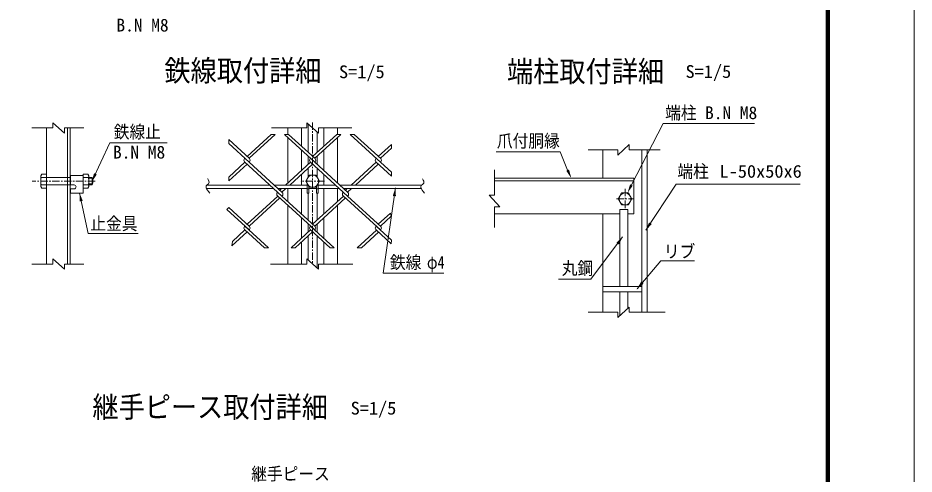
# Model space of a CAD drawing. Units: millimetres, scale not verified, with parts at other scales. Extents: x -4455 to 4455, y -3150 to 3150.
# Drawn here: x 1423 to 4455, y -959 to 585 of the extents above; entities that cross this region are included whole.
import ezdxf
from ezdxf.enums import TextEntityAlignment as Align

# ---------------------------------------------------------------- set-up
doc = ezdxf.new("R2010")
doc.units = ezdxf.units.MM
doc.header["$LTSCALE"] = 20
doc.linetypes.add('DASHED', pattern=[7.5, 6, -1.5])
doc.linetypes.add('USER1', pattern=[2, 1.25, -0.25, 0.25, -0.25])
doc.layers.add('0-7_7詳細', color=3, linetype='Continuous', lineweight=18)
doc.layers.add('0-E_D-TTL', color=7, linetype='Continuous', lineweight=18)
doc.styles.add('ＭＳ ゴシック', font='')
doc.styles.get('ＭＳ ゴシック').set_extended_font_data('MS Gothic')

msp = doc.modelspace()

# ---------------------------------------------------------------- linework, layer by layer
at = {"layer": '0-7_7詳細', "color": 4}
for p, q in [((1541.44, 212.57), (1469.88, 212.57)), ((1541.44, 212.57), (1541.44, 230.57)), ((1580.21, 194.57), (1541.44, 230.57)), ((1580.21, 212.57), (1645.48, 212.57)), ((1580.21, 212.57), (1580.21, 194.57)), ((2400.59, 212.57), (2281.01, 212.57)), ((2439.36, 194.57), (2400.59, 230.57)), ((2400.59, 212.57), (2400.59, 230.57)), ((2439.36, 212.57), (2552.53, 212.57)), ((2439.36, 212.57), (2439.36, 194.57)), ((3452.44, 120.94), (3491.22, 156.94)), ((3491.22, 138.94), (3491.22, 156.94)), ((3452.44, 138.94), (3351.99, 138.94)), ((3452.44, 138.94), (3452.44, 120.94)), ((3491.22, 138.94), (3595.58, 138.94)), ((3034.85, -15.23), (3034.85, 70.36)), ((3016.85, -15.23), (3052.85, -54)), ((3034.85, -15.23), (3016.85, -15.23)), ((3034.85, -54), (3034.85, -124.19)), ((3034.85, -54), (3052.85, -54)), ((1580.21, -265.93), (1541.44, -229.93)), ((1541.44, -247.93), (1541.44, -229.93)), ((2439.36, -265.93), (2400.59, -229.93)), ((2400.59, -247.93), (2400.59, -229.93)), ((1541.44, -247.93), (1469.88, -247.93)), ((1580.21, -247.93), (1645.48, -247.93)), ((1580.21, -247.93), (1580.21, -265.93)), ((2400.59, -247.93), (2277.77, -247.93)), ((2439.36, -247.93), (2439.36, -265.93)), ((2439.36, -247.93), (2556.17, -247.93)), ((3452.44, -429.52), (3491.22, -393.52)), ((3491.22, -411.52), (3491.22, -393.52)), ((3452.44, -411.52), (3351.99, -411.52)), ((3452.44, -411.52), (3452.44, -429.52)), ((3491.22, -411.52), (3612.27, -411.52))]:
    msp.add_line(p, q, dxfattribs=at)
at = {"layer": '0-7_7詳細', "color": 7}
for p, q in [((1519.04, 212.57), (1519.04, -247.93)), ((1591.04, 212.57), (1591.04, -247.93)), ((1600.04, 212.57), (1600.04, -247.93)), ((2335.97, 212.57), (2335.97, 190.96)), ((2382.47, 212.57), (2382.47, 150.77)), ((2404.97, 226.5), (2404.97, 130.15)), ((2457.47, 212.57), (2457.47, 150.77)), ((2503.97, 212.57), (2503.97, 190.96)), ((2434.97, 198.64), (2434.97, 130.15)), ((2335.97, 180.36), (2335.97, 26.41)), ((2503.97, 180.36), (2503.97, 26.41)), ((2382.47, 137.75), (2382.47, 69.02)), ((2457.47, 137.75), (2457.47, 69.02)), ((3401.77, 42.34), (3401.77, 138.94)), ((3533.77, -411.52), (3533.77, 138.94)), ((3551.77, -411.52), (3551.77, 138.94)), ((2404.97, 117.13), (2404.97, 89.64)), ((2412.87, 109.89), (2411.8, 108.91)), ((2412.87, 109.89), (2411.8, 108.91)), ((2434.97, 117.13), (2434.97, 89.64)), ((2404.97, 76.62), (2404.97, 47.35)), ((2434.97, 76.62), (2434.97, 47.35)), ((1499.84, 50.36), (1503.17, 56.12)), ((1499.84, 14.84), (1499.84, 50.36)), ((1501.9, 44.6), (1519.04, 44.6)), ((1503.17, 56.12), (1519.04, 56.12)), ((1519.04, 9.08), (1519.04, 56.12)), ((1601.06, 51.56), (1601.06, 20.06)), ((1601.06, 51.56), (1643.66, 51.56)), ((1643.66, 9.08), (1643.66, 56.12)), ((1659.54, 56.12), (1643.66, 56.12)), ((1643.66, 51.56), (1643.66, -8.44)), ((1660.8, 44.6), (1643.66, 44.6)), ((1662.86, 50.36), (1659.54, 56.12)), ((1662.86, 14.84), (1662.86, 50.36)), ((1662.86, 44.6), (1673.52, 44.6)), ((1673.52, 20.6), (1673.52, 44.6)), ((2382.47, 56), (2382.47, 19.24)), ((2457.47, 56), (2457.47, 19.24)), ((3034.85, 42.34), (3506.77, 42.34)), ((3034.85, 33.34), (3506.77, 33.34)), ((3506.77, 42.34), (3401.77, 42.34)), ((3424.27, 42.34), (3424.47, 42.34)), ((3506.77, -77.66), (3506.77, 42.34)), ((1499.84, 14.84), (1503.17, 9.08)), ((1501.9, 20.6), (1519.04, 20.6)), ((1503.17, 9.08), (1519.04, 9.08)), ((1600.04, -115.76), (1600.04, 4.24)), ((1601.06, 20.06), (1612.91, 20.06)), ((1601.06, 6.56), (1601.06, -8.44)), ((1601.06, 6.56), (1612.91, 6.56)), ((1660.8, 20.6), (1643.66, 20.6)), ((1662.86, 20.6), (1673.52, 20.6)), ((2060.92, 7.24), (2288.65, 7.24)), ((2061.65, 19.24), (2275.56, 19.24)), ((2289.77, 19.24), (2401.22, 19.24)), ((2302.86, 7.24), (2401.22, 7.24)), ((2335.97, 7.24), (2335.97, -36.12)), ((2382.47, 7.24), (2382.47, -78.73)), ((2401.22, 24.34), (2401.22, -8.44)), ((2403.69, 20.06), (2401.22, 20.06)), ((2407.22, 6.56), (2401.22, 6.56)), ((2407.22, 13.94), (2407.22, -8.44)), ((2407.22, 7.24), (2432.72, 7.24)), ((2432.72, 6.56), (2438.72, 6.56)), ((2436.25, 20.06), (2438.72, 20.06)), ((2438.72, 24.34), (2438.72, -8.44)), ((2438.72, 19.24), (2497.58, 19.24)), ((2438.72, 7.24), (2510.68, 7.24)), ((2457.47, 7.24), (2457.47, -78.73)), ((2503.97, 7.24), (2503.97, -36.12)), ((2511.79, 19.24), (2788.32, 19.24)), ((2524.89, 7.24), (2787.59, 7.24)), ((1601.06, -8.44), (1643.66, -8.44)), ((2407.22, -8.44), (2401.22, -8.44)), ((2404.97, -8.44), (2404.97, -99.34)), ((2434.97, -8.44), (2434.97, -99.34)), ((2335.97, -49.14), (2335.97, -247.93)), ((2503.97, -49.14), (2503.97, -247.93)), ((3034.85, -77.66), (3459.08, -77.66)), ((3401.77, -411.52), (3401.77, -77.66)), ((3459.08, -324.15), (3459.08, -63.73)), ((3459.08, -63.73), (3486.08, -63.73)), ((3486.08, -324.15), (3486.08, -63.73)), ((3486.08, -77.66), (3506.77, -77.66)), ((2382.47, -91.75), (2382.47, -160.47)), ((2404.97, -112.36), (2404.97, -139.85)), ((2434.97, -112.36), (2434.97, -139.85)), ((2457.47, -91.75), (2457.47, -160.47)), ((2382.47, -173.49), (2382.47, -247.93)), ((2404.97, -152.87), (2404.97, -234)), ((2434.97, -152.87), (2434.97, -261.86)), ((2457.47, -173.49), (2457.47, -247.93)), ((3533.77, -324.15), (3401.77, -324.15)), ((3533.77, -342.15), (3401.77, -342.15)), ((3459.08, -423.36), (3459.08, -342.15)), ((3486.08, -398.29), (3486.08, -342.15))]:
    msp.add_line(p, q, dxfattribs=at)
at = {"layer": '0-7_7詳細', "color": 1, "linetype": 'USER1'}
for p, q in [((2419.97, 231.34), (2419.97, -247.93)), ((1683.92, 32.6), (1471.42, 32.6)), ((2460.27, 32.6), (2379.62, 32.6)), ((3476.77, 6.52), (3476.77, -62.87)), ((3448.2, -27.67), (3505.33, -27.67))]:
    msp.add_line(p, q, dxfattribs=at)
at = {"layer": '0-7_7詳細', "color": 1}
for p, q in [((3498.42, 19.62), (3605.97, 227.42)), ((3605.97, 227.42), (3914.45, 227.42)), ((3040.68, 132.12), (3257.62, 132.12)), ((3282.68, 69.61), (3257.62, 132.12)), ((1662.86, 42.2), (1674.74, 42.2)), ((1662.86, 23), (1674.74, 23))]:
    msp.add_line(p, q, dxfattribs=at)
at = {"layer": '0-7_7詳細'}
for p, q in [((2279.31, 190.96), (2197.94, 116.4)), ((2293.52, 190.96), (2205.05, 109.89)), ((2293.52, 190.96), (2279.31, 190.96)), ((2427.08, 96.87), (2324.4, 190.96)), ((2338.61, 190.96), (2324.4, 190.96)), ((2428.15, 108.91), (2338.61, 190.96)), ((2501.34, 190.96), (2419.97, 116.4)), ((2515.55, 190.96), (2427.08, 109.89)), ((2515.55, 190.96), (2501.34, 190.96)), ((2650.18, 95.89), (2546.42, 190.96)), ((2560.63, 190.96), (2546.42, 190.96)), ((2651.25, 107.93), (2560.63, 190.96)), ((2206.12, 108.91), (2135.83, 173.32)), ((2135.83, 173.32), (2135.83, 160.3)), ((2205.05, 96.87), (2135.83, 160.3)), ((2686.17, 156.88), (2642, 116.4)), ((2686.17, 143.86), (2686.17, 156.88)), ((2686.17, 143.86), (2649.11, 109.89)), ((2190.84, 96.87), (2135.83, 46.47)), ((2190.84, 109.89), (2189.77, 108.91)), ((2190.84, 109.89), (2189.77, 108.91)), ((2190.84, 109.89), (2189.77, 108.91)), ((2190.84, 109.89), (2189.77, 108.91)), ((2316.06, -17.87), (2189.77, 97.86)), ((2206.12, 97.85), (2205.05, 96.87)), ((2317.13, -5.83), (2205.05, 96.87)), ((2412.87, 96.87), (2328.15, 19.24)), ((2538.09, -17.87), (2411.8, 97.85)), ((2428.15, 108.91), (2419.97, 116.4)), ((2428.15, 97.85), (2427.08, 96.87)), ((2539.16, -5.83), (2427.08, 96.87)), ((2634.9, 96.87), (2550.18, 19.24)), ((2686.17, 49.89), (2633.82, 97.86)), ((2634.9, 109.89), (2633.83, 108.91)), ((2634.9, 109.89), (2633.83, 108.91)), ((2650.18, 97.85), (2649.11, 96.87)), ((2686.17, 62.91), (2650.18, 95.89)), ((2197.94, 90.36), (2135.83, 33.45)), ((2419.97, 90.36), (2342.36, 19.24)), ((2642, 90.36), (2564.39, 19.24)), ((2686.17, 49.89), (2686.17, 62.91)), ((2135.83, 46.47), (2135.83, 33.45)), ((2315.05, 7.24), (2308.96, 1.66)), ((2317.13, -5.83), (2308.96, 1.66)), ((2329.26, 7.24), (2316.06, -4.85)), ((2537.08, 7.24), (2530.99, 1.66)), ((2551.29, 7.24), (2538.09, -4.85)), ((2301.85, -17.87), (2197.94, -113.09)), ((2308.96, -24.38), (2205.05, -119.6)), ((2301.85, -4.85), (2300.78, -5.83)), ((2301.85, -4.85), (2300.78, -5.83)), ((2427.08, -132.62), (2300.78, -16.89)), ((2317.13, -16.89), (2316.06, -17.87)), ((2428.15, -120.58), (2316.06, -17.87)), ((2523.88, -17.87), (2419.97, -113.09)), ((2530.99, -24.38), (2427.08, -119.6)), ((2523.88, -4.85), (2522.81, -5.83)), ((2523.88, -4.85), (2522.81, -5.83)), ((2650.18, -133.6), (2522.81, -16.89)), ((2539.16, -16.89), (2538.09, -17.87)), ((2651.25, -121.56), (2538.09, -17.87)), ((2136.6, -56.88), (2130.07, -63.91)), ((2206.12, -120.58), (2136.6, -56.88)), ((2205.05, -132.62), (2130.07, -63.91)), ((2683.01, -75.51), (2642, -113.09)), ((2685.76, -86.01), (2649.11, -119.6)), ((2683.01, -75.51), (2685.76, -86.01)), ((2190.84, -119.6), (2189.77, -120.58)), ((2190.84, -119.6), (2189.77, -120.58)), ((2271.07, -193.12), (2190.84, -119.6)), ((2206.12, -120.58), (2197.94, -113.09)), ((2412.87, -119.6), (2411.8, -120.58)), ((2412.87, -119.6), (2411.8, -120.58)), ((2493.1, -193.12), (2412.87, -119.6)), ((2634.9, -119.6), (2633.83, -120.58)), ((2634.9, -119.6), (2633.83, -120.58)), ((2686.32, -166.72), (2634.9, -119.6)), ((2197.94, -139.13), (2146.59, -186.19)), ((2256.86, -193.12), (2189.77, -131.64)), ((2206.12, -131.64), (2205.05, -132.62)), ((2412.87, -132.62), (2346.84, -193.12)), ((2419.97, -139.13), (2361.05, -193.12)), ((2478.89, -193.12), (2411.8, -131.64)), ((2428.15, -131.64), (2427.08, -132.62)), ((2635.97, -133.6), (2571.01, -193.12)), ((2643.07, -140.11), (2585.22, -193.12)), ((2642, -139.13), (2633.82, -131.64)), ((2686.09, -179.54), (2633.83, -131.64)), ((2650.18, -131.64), (2649.11, -132.62)), ((2650.18, -131.64), (2649.11, -132.62)), ((2686.32, -166.72), (2686.09, -179.54)), ((2271.07, -193.12), (2256.86, -193.12)), ((2361.05, -193.12), (2346.84, -193.12)), ((2493.1, -193.12), (2478.89, -193.12)), ((2585.22, -193.12), (2571.01, -193.12))]:
    msp.add_line(p, q, dxfattribs=at)
at = {"layer": '0-7_7詳細', "linetype": 'DASHED'}
for p, q in [((1519.04, 44.6), (1601.06, 44.6)), ((1519.04, 20.6), (1601.06, 20.6))]:
    msp.add_line(p, q, dxfattribs=at)
at = {"layer": '0-7_7詳細', "color": 1}
for points in [[(1927.23, 161.98), (1733.44, 161.98), (1673.31, 31.83)], [(2864.19, -279.24), (2658.69, -279.24), (2700.31, 9.98)], [(4069.5, 22.28), (3650.03, 22.28), (3547.12, -133.55)], [(3251.82, -299.77), (3361.21, -299.77), (3468.52, -156.32)], [(3711.83, -237.04), (3597.99, -237.04), (3517.3, -332.47)]]:
    msp.add_lwpolyline(points, dxfattribs=at)
at = {"layer": '0-7_7詳細', "color": 4}
for points in [[(2064.72, 40.34), (2065.04, 39.95), (2067.7, 35.75), (2069.26, 31.99), (2069.73, 28.68), (2069.11, 25.8), (2067.39, 23.37), (2064.57, 21.38), (2061.74, 19.37), (2059.99, 16.89), (2059.31, 13.94), (2059.7, 10.5), (2061.17, 6.6), (2063.71, 2.21), (2067.32, -2.64), (2072.01, -7.98)], [(2791.39, 40.34), (2791.7, 39.95), (2794.36, 35.75), (2795.93, 31.99), (2796.4, 28.68), (2795.77, 25.8), (2794.05, 23.37), (2791.24, 21.38), (2788.41, 19.37), (2786.65, 16.89), (2785.97, 13.94), (2786.37, 10.5), (2787.83, 6.6), (2790.37, 2.21), (2793.99, -2.64), (2798.67, -7.98)]]:
    msp.add_lwpolyline(points, dxfattribs=at)
at = {"layer": '0-7_7詳細'}
for points in [[(2396.45, 32.6), (2408.21, 52.97), (2431.73, 52.97), (2443.49, 32.6), (2431.73, 12.23), (2408.21, 12.23)], [(3500.29, -27.67), (3488.53, -7.3), (3465.01, -7.3), (3453.25, -27.67), (3465.01, -48.04), (3488.53, -48.04)]]:
    msp.add_lwpolyline(points, close=True, dxfattribs=at)
at = {"layer": '0-7_7詳細', "color": 7}
for points in [[(1662.86, 14.84), (1659.54, 9.08), (1643.66, 9.08)], [(2432.72, 13.94), (2432.72, -8.44), (2438.72, -8.44)], [(1829.32, -144.39), (1659.91, -144.39), (1631.28, -7.8)]]:
    msp.add_lwpolyline(points, dxfattribs=at)
at = {"layer": '0-7_7詳細'}
msp.add_lwpolyline([(2190.84, -132.62), (2148.63, -171.3), (2146.59, -186.19)], dxfattribs=at)
for centre in [(2419.97, 32.6), (3476.77, -27.67)]:
    msp.add_circle(centre, 20.4, dxfattribs=at)
for centre, start, end in [((2194.84, 103.38), 132.5, 227.5), ((2201.05, 103.38), 312.5, 47.5), ((2416.86, 103.38), 132.5, 227.5), ((2423.08, 103.38), 312.5, 47.5), ((2638.89, 103.38), 132.5, 227.5), ((2645.11, 103.38), 312.5, 47.5), ((2305.85, -11.36), 132.5, 227.5), ((2312.07, -11.36), 312.5, 47.5), ((2527.88, -11.36), 132.5, 227.5), ((2534.09, -11.36), 312.5, 47.5), ((2194.84, -126.11), 132.5, 227.5), ((2201.05, -126.11), 312.5, 47.5), ((2416.86, -126.11), 132.5, 227.5), ((2423.08, -126.11), 312.5, 47.5), ((2638.89, -126.11), 132.5, 227.5), ((2645.11, -126.11), 312.5, 47.5)]:
    msp.add_arc(centre, 7.5, start, end, dxfattribs=at)
at = {"layer": '0-7_7詳細', "color": 7}
for centre, radius, start, end in [((1508.93, 50.36), 9.09, 180, 219.3382), ((1535.84, 32.6), 36, 160.52878, 199.47122), ((1626.86, 32.6), 36, 340.52878, 19.47122), ((1653.78, 50.36), 9.09, 320.6618, 0), ((1652.74, 32.6), 24, 330, 30), ((1508.93, 14.84), 9.09, 140.6618, 180), ((1612.91, 13.31), 6.75, 270, 90), ((1653.78, 14.84), 9.09, 0, 39.3382)]:
    msp.add_arc(centre, radius, start, end, dxfattribs=at)
at = {"layer": '0-7_7詳細', "color": 1}
for points in [[(3287.23, 71.69), (3295.18, 42.34), (3278.14, 67.52)], [(1672.47, 30.01), (1680.32, 59.43), (1689.78, 55.06)], [(2700.59, 11.96), (2701.47, -18.47), (2691.16, -16.99)], [(3502.9, 17.41), (3485.17, -7.3), (3493.93, 21.83)], [(3546.02, -135.22), (3558.21, -107.31), (3566.9, -113.06)], [(3469.72, -154.72), (3455.92, -181.86), (3447.58, -175.62)], [(3516.01, -334), (3531.4, -307.72), (3539.36, -314.45)]]:
    msp.add_solid(points, dxfattribs=at)
at = {"layer": '0-7_7詳細', "color": 7}
msp.add_solid([(1630.87, -5.84), (1642.12, -34.13), (1631.92, -36.27)], dxfattribs=at)
at = {"layer": '0-E_D-TTL', "color": 2}
msp.add_lwpolyline([(-4455.04, 3150.21), (4454.66, 3150.21), (4454.66, -3150.21), (-4455.04, -3150.21)], close=True, dxfattribs=at)
at = {"layer": '0-E_D-TTL'}
for points in [[(-4168.65, 2916.86), (4168.28, 2916.86), (4168.28, -2916.87), (-4168.65, -2916.87)], [(-4166, 2914.21), (4165.63, 2914.21), (4165.63, -2914.21), (-4166, -2914.21)], [(-4163.35, 2911.56), (4162.97, 2911.56), (4162.97, -2911.56), (-4163.35, -2911.56)], [(-4160.7, 2908.91), (4160.32, 2908.91), (4160.32, -2908.91), (-4160.7, -2908.91)], [(-4158.05, 2906.26), (4157.67, 2906.26), (4157.67, -2906.26), (-4158.05, -2906.26)]]:
    msp.add_lwpolyline(points, close=True, dxfattribs=at)

# ---------------------------------------------------------------- texts
at = {"layer": '0-7_7詳細', "style": 'ＭＳ ゴシック'}
for p in [(1756.11, 526.28), (3747.45, 229.59), (1744.51, 96.2)]:
    msp.add_text('B.N M8', height=43.26, dxfattribs=at).set_placement(p, align=Align.BOTTOM_LEFT)
at = {"layer": '0-7_7詳細', "color": 7, "style": 'ＭＳ ゴシック', "width": 0.9}
for s, p in [('鉄線取付詳細', (1918.28, 349.17)), ('端柱取付詳細', (3077.4, 346.26)), ('継手ピース取付詳細', (1674.74, -789.72))]:
    msp.add_text(s, height=72.14, dxfattribs=at).set_placement(p, align=Align.BOTTOM_LEFT)
at = {"layer": '0-7_7詳細', "style": 'ＭＳ ゴシック'}
for s, width, p in [('S=1/5', 1.05, (2509.15, 368.15)), ('S=1/5', 1.05, (3681.49, 369.06)), ('端柱', 0.9, (3612.63, 229.59)), ('鉄線止', 0.9, (1747.08, 165.17)), ('爪付胴縁', 0.9, (3043.4, 134.3)), ('端柱', 0.9, (3653.82, 31.25)), ('L-50x50x6', 1.05, (3796.63, 31.25)), ('止金具', 0.9, (1667.95, -145.67)), ('リブ', 0.9, (3608.14, -239.77)), ('鉄線', 0.9, (2681.52, -277.06)), ('φ4', 0.8, (2806.62, -277.06)), ('丸鋼', 0.9, (3262.8, -296.93)), ('S=1/5', 1.05, (2548.49, -770.67)), ('継手ピース', 0.9, (2212.2, -992.86))]:
    msp.add_text(s, height=43.26, dxfattribs=dict(at, width=width)).set_placement(p, align=Align.BOTTOM_LEFT)

doc.saveas('drawing.dxf')
